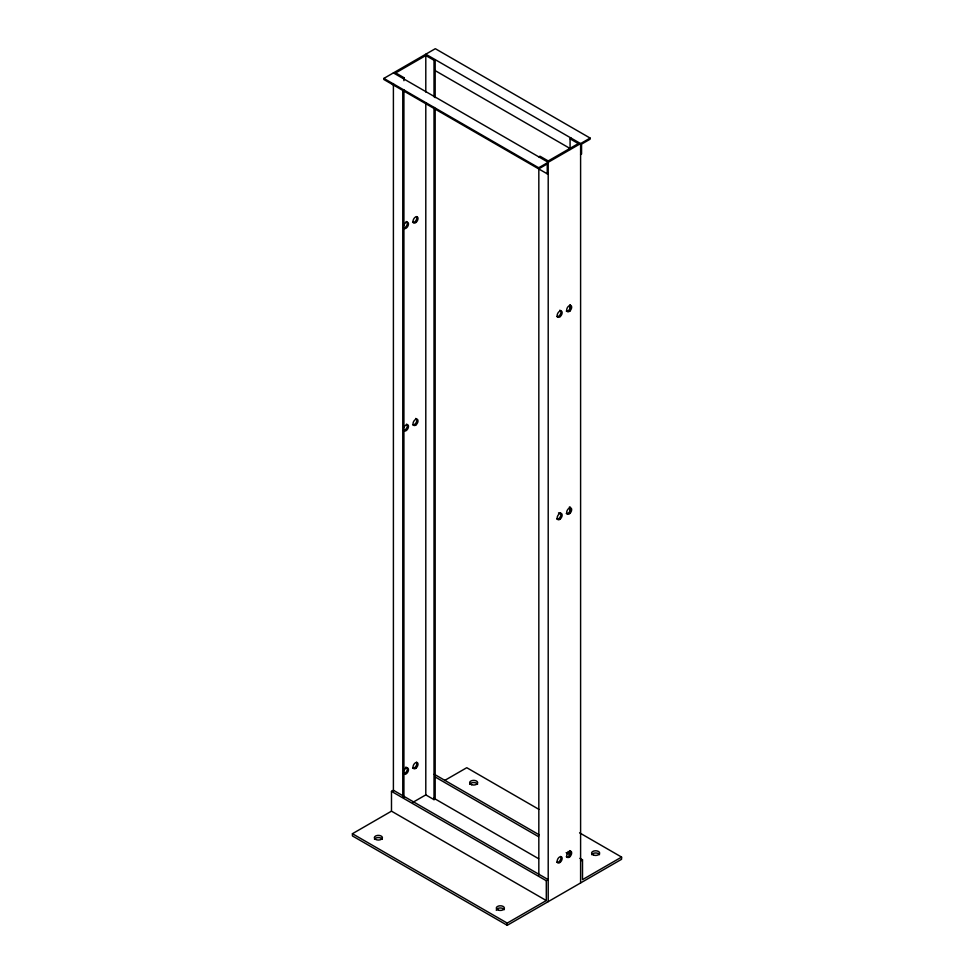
<?xml version="1.0" encoding="UTF-8"?>
<svg xmlns="http://www.w3.org/2000/svg" width="974" height="974" viewBox="0 0 974 974"><rect width="100%" height="100%" fill="white"/><g stroke="black" fill="none" stroke-linecap="round" stroke-linejoin="round"><path stroke-width="1.46" d="M548.204 173.287L547.254 173.835L383.866 79.503L383.866 78.407L435.317 48.7L590.134 138.077L590.134 139.185L581.563 144.128L581.563 154.038L580.601 154.586M435.171 97.644L435.171 59.609L434.014 60.278L425.796 55.53L395.7 72.904L403.918 77.652L403.918 80.696M402.773 78.322L403.918 77.652M392.437 84.458L393.399 83.91M538.829 156.875L539.986 156.205L548.204 160.953L578.3 143.58L570.082 138.832L570.082 149.485M570.082 138.832L571.227 138.174M590.134 138.077L538.683 167.784L383.866 78.407M538.683 168.892L547.254 163.936L547.254 173.835M391.487 791.363L393.399 790.255L548.204 879.644L546.304 880.74L391.487 791.363L391.487 811.159L546.304 900.548L546.304 880.74M579.591 832.843L621.582 857.083L621.582 859.287L507.235 925.3L352.418 835.923L352.418 833.72L391.487 811.159M444.619 780.491L466.765 767.707L538.926 809.37M412.708 802.442L425.796 794.894L434.014 799.642L435.171 798.972L435.171 108.297M580.601 860.931L582.513 859.835L582.513 879.644L621.582 857.083M352.418 833.72L507.235 923.096L546.304 900.548M425.796 54.203L580.601 143.58L580.601 882.943M434.976 70.505L570.107 148.523M393.399 72.904L548.204 162.293L548.204 901.644M434.258 774.245L539.219 834.84M568.086 851.507L570.703 853.017M579.883 858.325L582.513 859.835M434.976 776.862L538.622 836.703M566.174 852.603L570.107 854.88M433.661 798.108L538.622 858.703M570.082 304.655L570.082 310.743M570.082 506.991L570.082 513.079M570.082 850.813L570.082 855.379M538.829 167.528L538.829 874.932M507.235 923.096L507.235 925.3M434.014 60.278L434.014 96.791M434.014 107.444L434.014 799.642M425.796 55.53L425.796 92.043M425.796 102.696L425.796 794.894M403.918 89.827L403.918 797.231M402.773 90.485L402.773 796.379M393.399 83.557L393.399 790.961M591.717 854.697A4.042 2.338 0 0 1 595.625 852.968A4.042 2.338 0 0 1 599.521 854.697M469.76 784.289A4.042 2.338 0 0 1 473.656 782.56A4.042 2.338 0 0 1 477.564 784.289M570.192 305.264A3.531 2.045 -60 0 1 569.547 309.367A3.531 2.045 -60 0 1 566.247 311.01M559.746 310.231A3.531 2.045 -60 0 1 560.476 314.066A3.531 2.045 -60 0 1 556.726 316.513M560.257 512.835A3.531 2.045 -60 0 1 560.257 516.914A3.531 2.045 -60 0 1 556.726 518.959M558.492 513.006A3.531 2.045 -60 0 1 559.137 512.738M569.266 507.174A3.531 2.045 -60 0 1 570.009 511.009A3.531 2.045 -60 0 1 566.247 513.456M560.659 856.475A3.531 2.045 -60 0 1 560.013 860.578A3.531 2.045 -60 0 1 556.726 862.234M569.79 850.606A3.531 2.045 -60 0 1 569.79 854.697A3.531 2.045 -60 0 1 566.247 856.73M416.519 762.265A3.531 2.045 -60 0 1 415.874 766.368A3.531 2.045 -60 0 1 412.586 768.011M405.476 767.293A3.531 2.045 -60 0 1 407.132 770.227A3.531 2.045 -60 0 1 403.577 773.673M406.596 424.116A3.531 2.045 -60 0 1 406.815 427.793A3.531 2.045 -60 0 1 403.577 430.398M415.606 418.455A3.531 2.045 -60 0 1 416.336 422.29A3.531 2.045 -60 0 1 412.586 424.737M406.073 221.512A3.531 2.045 -60 0 1 406.998 224.933A3.531 2.045 -60 0 1 403.577 227.965M416.519 216.545A3.531 2.045 -60 0 1 415.874 220.648A3.531 2.045 -60 0 1 412.586 222.303M403.808 225.213A3.531 2.045 -60 0 1 407.582 222.267A3.531 2.045 -60 0 1 407.582 226.686A3.531 2.045 -60 0 1 403.808 228.099M403.808 427.647A3.531 2.045 -60 0 1 407.582 424.701A3.531 2.045 -60 0 1 407.582 429.132A3.531 2.045 -60 0 1 403.808 430.545M403.808 770.921A3.531 2.045 -60 0 1 407.582 767.975A3.531 2.045 -60 0 1 407.582 772.406A3.531 2.045 -60 0 1 403.808 773.806M496.302 910.313A4.042 2.338 0 0 1 499.808 907.999A4.042 2.338 0 0 1 504.24 909.716M374.479 839.296A4.042 2.338 0 0 1 378.375 837.567A4.042 2.338 0 0 1 382.283 839.296M593.604 855.123A4.042 2.338 0 0 0 599.667 853.102A4.042 2.338 0 0 0 593.604 851.081A4.042 2.338 0 0 0 593.604 855.123M471.635 784.715A4.042 2.338 0 0 0 477.698 782.694A4.042 2.338 0 0 0 471.635 780.673A4.042 2.338 0 0 0 471.635 784.715M569.814 856.755A3.531 2.045 -60 0 0 570.934 851.276A3.531 2.045 -60 0 0 566.758 854.977A3.531 2.045 -60 0 0 569.814 856.755M560.293 862.246A3.531 2.045 -60 0 0 561.414 856.779A3.531 2.045 -60 0 0 557.225 860.48A3.531 2.045 -60 0 0 560.293 862.246M560.293 518.984A3.531 2.045 -60 0 0 561.414 513.505A3.531 2.045 -60 0 0 557.225 517.206A3.531 2.045 -60 0 0 560.293 518.984M569.814 513.481A3.531 2.045 -60 0 0 570.934 508.002A3.531 2.045 -60 0 0 566.758 511.703A3.531 2.045 -60 0 0 569.814 513.481M560.293 316.538A3.531 2.045 -60 0 0 561.414 311.059A3.531 2.045 -60 0 0 557.225 314.772A3.531 2.045 -60 0 0 560.293 316.538M569.814 311.035A3.531 2.045 -60 0 0 570.934 305.556A3.531 2.045 -60 0 0 566.758 309.269A3.531 2.045 -60 0 0 569.814 311.035M416.154 222.315A3.531 2.045 -60 0 0 417.274 216.837A3.531 2.045 -60 0 0 413.098 220.55A3.531 2.045 -60 0 0 416.154 222.315M416.154 424.761A3.531 2.045 -60 0 0 417.274 419.283A3.531 2.045 -60 0 0 413.098 422.996A3.531 2.045 -60 0 0 416.154 424.761M416.154 768.036A3.531 2.045 -60 0 0 417.274 762.557A3.531 2.045 -60 0 0 413.098 766.27A3.531 2.045 -60 0 0 416.154 768.036M498.323 910.13A4.042 2.338 0 0 0 504.386 908.109A4.042 2.338 0 0 0 498.323 906.088A4.042 2.338 0 0 0 498.323 910.13M375.514 839.357A4.042 2.338 0 0 0 382.283 838.31A4.042 2.338 0 0 0 377.328 835.449A4.042 2.338 0 0 0 375.514 839.357"/></g></svg>
